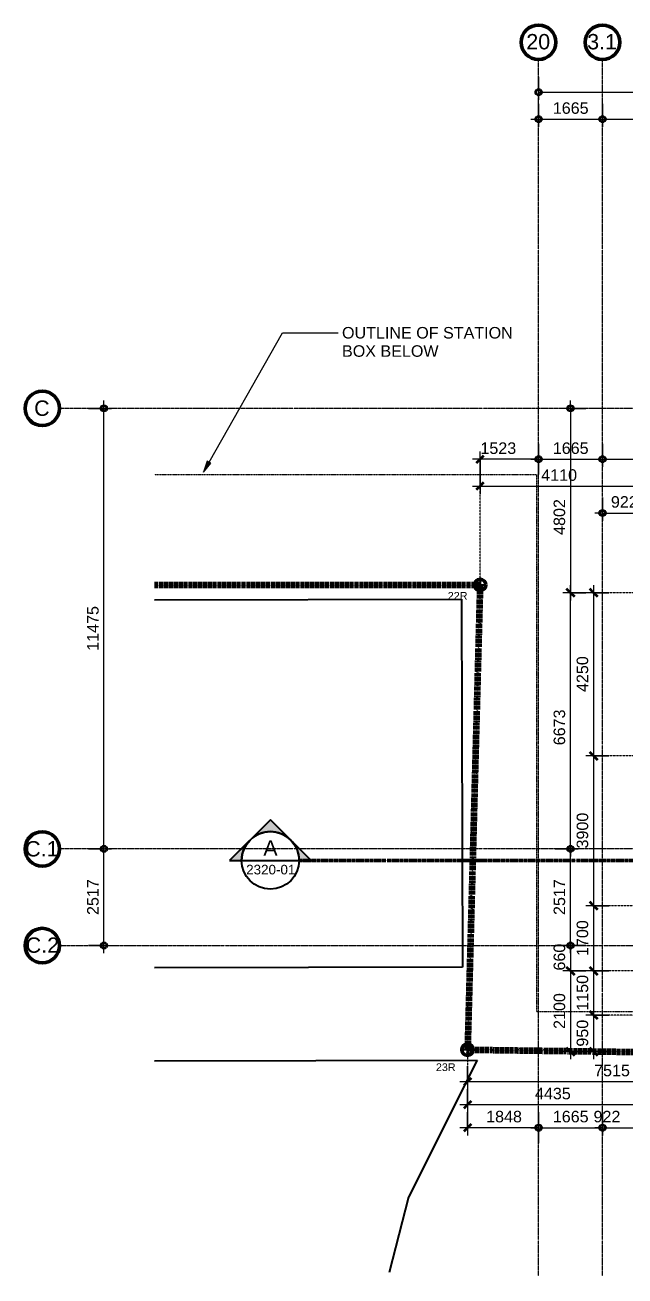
# Model space of a CAD drawing. Header units: millimetres. Extents: x -712454 to -640739, y -26917 to 7174.
# Drawn here: x -712454 to -696832, y -26917 to 5662 of the extents above; entities that cross this region are included whole.
import ezdxf

# ---------------------------------------------------------------- set-up
doc = ezdxf.new("R2010")
doc.units = ezdxf.units.MM
for name, pattern in [('DPA_Grid _ Level 100', [10, 5.5, -1.6, 1.3, -1.6]), ('DPA_Hidden 100', [7.2, 4.7, -2.5]), ('DPA_Hidden 50', [3, 2, -1]), ('DPA_ROW', [32.5, 15, -2.5, 5, -2.5, 5, -2.5])]:
    doc.linetypes.add(name, pattern=pattern)
for name, color, linetype, lineweight in [('A-ANNO-DIMS', 1, 'Continuous', 9), ('A-ANNO-DIMS-100', 1, 'Continuous', 9), ('A-ANNO-NOTE', 3, 'Continuous', 25), ('A-DETL', 1, 'Continuous', 70), ('A-MASS', 2, 'Continuous', 35), ('C-PROP-LINE', 10, 'DPA_ROW', 100), ('G-ANNO-SECL', 3, 'Continuous', 9), ('G-ANNO-TEXT', 3, 'Continuous', 9), ('S-GRID', 251, 'Continuous', 9), ('S-GRID-IDEN', 3, 'Continuous', 50)]:
    doc.layers.add(name, color=color, linetype=linetype, lineweight=lineweight)
doc.styles.add('Arial', font='arial.ttf', dxfattribs={"height": 400})
doc.styles.add('Arial_1', font='arial.ttf', dxfattribs={"height": 250})
doc.styles.add('Arial_2', font='arial.ttf', dxfattribs={"height": 300})
doc.styles.add('Arial_3', font='arial.ttf', dxfattribs={"height": 200})
doc.dimstyles.new('DPA-DIM-3_0_C-C', dxfattribs={"dimscale": 304.8, "dimtxt": 306.07782, "dimasz": 0.492126, "dimexe": 0.656168, "dimexo": 0.0625, "dimgap": 0.164042, "dimtad": 1, "dimdec": 0, "dimzin": 0, "dimdsep": 46, "dimtxsty": 'Arial_2', "dimblk1": 'DOTBLANK', "dimblk2": 'DOTBLANK', "dimsah": 1, "dimcen": 0.09, "dimdle": 0.656168, "dimadec": 8, "dimazin": 0, "dimtfac": 1, "dimtdec": 4, "dimtix": 1, "dimtmove": 0, "dimatfit": 3, "dimfxl": 1.312336, "dimfxlon": 1, "dimtvp": 1, "dimtolj": 1, "dimtzin": 0, "dimarcsym": 2})
doc.dimstyles.new('DPA-DIM-3_0_C-T', dxfattribs={"dimscale": 304.8, "dimtxt": 306.07782, "dimasz": 0.492126, "dimexe": 0.656168, "dimexo": 0.0625, "dimgap": 0.164042, "dimtad": 0, "dimjust": 2, "dimdec": 0, "dimzin": 0, "dimdsep": 46, "dimtxsty": 'Arial_2', "dimblk1": 'DOTBLANK', "dimblk2": 'OBLIQUE', "dimsah": 1, "dimcen": 0.09, "dimdle": 0.656168, "dimadec": 8, "dimazin": 0, "dimtfac": 1, "dimtdec": 4, "dimtix": 1, "dimtmove": 2, "dimatfit": 3, "dimfxl": 1.312336, "dimfxlon": 1, "dimtvp": 1, "dimtolj": 1, "dimtzin": 0, "dimarcsym": 2})
doc.dimstyles.new('DPA-DIM-3_0_T-T', dxfattribs={"dimscale": 304.8, "dimtxt": 306.07782, "dimasz": 0.656168, "dimexe": 0.656168, "dimexo": 0.0625, "dimgap": 0.164042, "dimtad": 1, "dimdec": 0, "dimzin": 0, "dimdsep": 46, "dimtxsty": 'Arial_2', "dimblk1": 'OBLIQUE', "dimblk2": 'OBLIQUE', "dimsah": 1, "dimcen": 0.09, "dimdle": 0.656168, "dimadec": 8, "dimazin": 0, "dimtfac": 1, "dimtdec": 4, "dimtix": 1, "dimtmove": 0, "dimatfit": 3, "dimfxl": 1.312336, "dimfxlon": 1, "dimtvp": 1, "dimtolj": 1, "dimtzin": 0, "dimarcsym": 2})

# ---------------------------------------------------------------- blocks, each defined once
blk = doc.blocks.new('Family - ___-5116072-4213-01 ENLARGED ENTRANCE 3 GROUND LEVEL - REFLECTED CEILING PLAN')
at = {"layer": 'C-PROP-LINE'}
for p, q in [((-700606, -8922), (-709083, -8922)), ((-700606, -8922), (-700931, -21023)), ((-700931, -21023), (-686444, -21219))]:
    blk.add_line(p, q, dxfattribs=at)
blk = doc.blocks.new('Grid - 100 Scale-2291345-4213-01 ENLARGED ENTRANCE 3 GROUND LEVEL - REFLECTED CEILING PLAN')
at = {"layer": 'S-GRID-IDEN'}
blk.add_circle((0, 0), 4.5, dxfattribs=at)
blk = doc.blocks.new('Section - Section Head-531884-4213-01 ENLARGED ENTRANCE 3 GROUND LEVEL - REFLECTED CEILING PLAN')
at = {"layer": 'G-ANNO-SECL'}
h = blk.add_hatch(color=256, dxfattribs=at)
edge = h.paths.add_edge_path()
edge.add_line((-12.8, 5.3), (-7.5, 10.61))
edge.add_line((-7.5, 10.61), (-2.2, 5.3))
edge.add_arc((-7.5, 0), 7.5, 45, 135)
h = blk.add_hatch(color=256, dxfattribs=at)
edge = h.paths.add_edge_path()
edge.add_arc((-7.5, 0), 7.5, 0, 45)
edge.add_line((-2.2, 5.3), (3.11, 0))
edge.add_line((3.11, 0), (0, 0))
edge = h.paths.add_edge_path()
edge.add_line((-15, 0), (-18.11, 0))
edge.add_line((-18.11, 0), (-12.8, 5.3))
edge.add_arc((-7.5, 0), 7.5, 135, 180)
at = {"layer": 'G-ANNO-SECL', "lineweight": 25}
for p, q in [((-7.5, 10.61), (-18.11, 0)), ((-7.5, 10.61), (-12.8, 5.3)), ((3.11, 0), (-7.5, 10.61)), ((-2.2, 5.3), (-7.5, 10.61)), ((-12.8, 5.3), (-18.11, 0)), ((3.11, 0), (-2.2, 5.3)), ((-18.11, 0), (-15, 0)), ((-18.11, 0), (-15, 0)), ((0, 0), (3.11, 0)), ((0, 0), (3.11, 0))]:
    blk.add_line(p, q, dxfattribs=at)
blk.add_circle((-7.5, 0), 7.5, dxfattribs=at)
for start, end in [(45, 135), (135, 180), (0, 45)]:
    blk.add_arc((-7.5, 0), 7.5, start, end, dxfattribs=at)
blk = doc.blocks.new('DPA_GM_ROW_Node - Small-3986038-4213-01 ENLARGED ENTRANCE 3 GROUND LEVEL - REFLECTED CEILING PLAN')
at = {"layer": 'A-ANNO-NOTE'}
for p, q in [((0, 0), (-1, 0)), ((0, 1), (0, 0)), ((0, 0), (1, 0)), ((0, -1), (0, 0))]:
    blk.add_line(p, q, dxfattribs=at)
at = {"layer": 'A-ANNO-NOTE', "lineweight": 50}
blk.add_circle((0, 0), 1.5, dxfattribs=at)
blk = doc.blocks.new('DIMBLOCK2-4213-01 ENLARGED ENTRANCE 3 GROUND LEVEL - REFLECTED CEILING PLAN')
at = {"layer": 'A-ANNO-DIMS-100'}
for p, q in [((-699082, 4310), (-699082, 3710)), ((-699082, 3910), (-699082, 4310)), ((-687682, 4310), (-687682, 3710)), ((-687682, 3910), (-687682, 4310)), ((-699082, 3910), (-687682, 3910))]:
    blk.add_line(p, q, dxfattribs=at)
at = {"layer": 'A-ANNO-DIMS-100', "lineweight": 35}
for centre in [(-699082, 3910), (-687682, 3910)]:
    blk.add_circle(centre, 75, dxfattribs=at)
at = {"layer": 'A-ANNO-DIMS-100', "color": 0, "insert": (-693959, 4349), "char_height": 300, "width": 1384.41, "attachment_point": 1, "line_spacing_factor": 0.941778, "style": 'Arial_2'}
blk.add_mtext('11400', dxfattribs=at)
blk = doc.blocks.new('_DotBlank')
at = {"color": 0, "linetype": 'ByBlock', "lineweight": -2}
blk.add_line((-0.5, 0), (-1, 0), dxfattribs=at)
blk.add_circle((0, 0), 0.5, dxfattribs=at)
blk = doc.blocks.new('DIMBLOCK6-4213-01 ENLARGED ENTRANCE 3 GROUND LEVEL - REFLECTED CEILING PLAN')
at = {"layer": 'A-ANNO-DIMS-100'}
for p, q in [((-710798, -15796), (-710198, -15796)), ((-710398, -15796), (-710798, -15796)), ((-710398, -18513), (-710398, -15796)), ((-710798, -18313), (-710198, -18313)), ((-710398, -18313), (-710798, -18313))]:
    blk.add_line(p, q, dxfattribs=at)
at = {"layer": 'A-ANNO-DIMS-100', "lineweight": 35}
for centre in [(-710398, -15796), (-710398, -18313)]:
    blk.add_circle(centre, 75, dxfattribs=at)
at = {"layer": 'A-ANNO-DIMS-100', "color": 0, "insert": (-710837, -17516), "char_height": 300, "width": 1107.53, "attachment_point": 1, "rotation": 90, "line_spacing_factor": 0.941778, "style": 'Arial_2'}
blk.add_mtext('2517', dxfattribs=at)
blk = doc.blocks.new('DIMBLOCK7-4213-01 ENLARGED ENTRANCE 3 GROUND LEVEL - REFLECTED CEILING PLAN')
at = {"layer": 'A-ANNO-DIMS-100'}
for p, q in [((-710398, -15796), (-710398, -4121)), ((-710798, -4321), (-710198, -4321)), ((-710398, -4321), (-710798, -4321)), ((-710798, -15796), (-710198, -15796)), ((-710398, -15796), (-710798, -15796))]:
    blk.add_line(p, q, dxfattribs=at)
at = {"layer": 'A-ANNO-DIMS-100', "lineweight": 35}
for centre in [(-710398, -4321), (-710398, -15796)]:
    blk.add_circle(centre, 75, dxfattribs=at)
at = {"layer": 'A-ANNO-DIMS-100', "color": 0, "insert": (-710837, -10635), "char_height": 300, "width": 1384.41, "attachment_point": 1, "rotation": 90, "line_spacing_factor": 0.941778, "style": 'Arial_2'}
blk.add_mtext('11475', dxfattribs=at)
blk = doc.blocks.new('DIMBLOCK19-4213-01 ENLARGED ENTRANCE 3 GROUND LEVEL - REFLECTED CEILING PLAN')
at = {"layer": 'A-ANNO-DIMS-100'}
for p, q in [((-700931, -22055), (-700931, -22655)), ((-700931, -22455), (-700931, -22055)), ((-696496, -22055), (-696496, -22655)), ((-696496, -22455), (-696496, -22055)), ((-701131, -22455), (-696496, -22455))]:
    blk.add_line(p, q, dxfattribs=at)
at = {"layer": 'A-ANNO-DIMS-100', "lineweight": 35}
for p, q in [((-700931, -22455), (-701031, -22555)), ((-700931, -22455), (-700831, -22355)), ((-696496, -22455), (-696596, -22555)), ((-696496, -22455), (-696396, -22355))]:
    blk.add_line(p, q, dxfattribs=at)
at = {"layer": 'A-ANNO-DIMS-100', "color": 0, "insert": (-699175, -22016), "char_height": 300, "width": 1107.53, "attachment_point": 1, "line_spacing_factor": 0.941778, "style": 'Arial_2'}
blk.add_mtext('4435', dxfattribs=at)
blk = doc.blocks.new('_Oblique')
at = {"color": 0, "linetype": 'ByBlock', "lineweight": -2}
blk.add_line((-0.5, -0.5), (0.5, 0.5), dxfattribs=at)
blk = doc.blocks.new('DIMBLOCK31-4213-01 ENLARGED ENTRANCE 3 GROUND LEVEL - REFLECTED CEILING PLAN')
at = {"layer": 'A-ANNO-DIMS-100'}
for p, q in [((-699082, 3610), (-699082, 3010)), ((-699082, 3210), (-699082, 3610)), ((-697417, 3610), (-697417, 3010)), ((-697417, 3210), (-697417, 3610)), ((-699282, 3210), (-697417, 3210))]:
    blk.add_line(p, q, dxfattribs=at)
at = {"layer": 'A-ANNO-DIMS-100', "lineweight": 35}
for centre in [(-699082, 3210), (-697417, 3210)]:
    blk.add_circle(centre, 75, dxfattribs=at)
at = {"layer": 'A-ANNO-DIMS-100', "color": 0, "insert": (-698711, 3649), "char_height": 300, "width": 1107.53, "attachment_point": 1, "line_spacing_factor": 0.941778, "style": 'Arial_2'}
blk.add_mtext('1665', dxfattribs=at)
blk = doc.blocks.new('DIMBLOCK32-4213-01 ENLARGED ENTRANCE 3 GROUND LEVEL - REFLECTED CEILING PLAN')
at = {"layer": 'A-ANNO-DIMS-100'}
for p, q in [((-697417, 3610), (-697417, 3010)), ((-697417, 3210), (-697417, 3610)), ((-687682, 3610), (-687682, 3010)), ((-687682, 3210), (-687682, 3610)), ((-697417, 3210), (-687482, 3210))]:
    blk.add_line(p, q, dxfattribs=at)
at = {"layer": 'A-ANNO-DIMS-100', "lineweight": 35}
for centre in [(-697417, 3210), (-687682, 3210)]:
    blk.add_circle(centre, 75, dxfattribs=at)
at = {"layer": 'A-ANNO-DIMS-100', "color": 0, "insert": (-693011, 3649), "char_height": 300, "width": 1107.53, "attachment_point": 1, "line_spacing_factor": 0.941778, "style": 'Arial_2'}
blk.add_mtext('9735', dxfattribs=at)
blk = doc.blocks.new('DIMBLOCK35-4213-01 ENLARGED ENTRANCE 3 GROUND LEVEL - REFLECTED CEILING PLAN')
at = {"layer": 'A-ANNO-DIMS-100'}
for p, q in [((-698250, -18513), (-698250, -15596)), ((-698650, -15796), (-698050, -15796)), ((-698250, -15796), (-698650, -15796)), ((-698650, -18313), (-698050, -18313)), ((-698250, -18313), (-698650, -18313))]:
    blk.add_line(p, q, dxfattribs=at)
at = {"layer": 'A-ANNO-DIMS-100', "lineweight": 35}
for centre in [(-698250, -15796), (-698250, -18313)]:
    blk.add_circle(centre, 75, dxfattribs=at)
at = {"layer": 'A-ANNO-DIMS-100', "color": 0, "insert": (-698690, -17516), "char_height": 300, "width": 1107.53, "attachment_point": 1, "rotation": 90, "line_spacing_factor": 0.941778, "style": 'Arial_2'}
blk.add_mtext('2517', dxfattribs=at)
blk = doc.blocks.new('DIMBLOCK84-4213-01 ENLARGED ENTRANCE 3 GROUND LEVEL - REFLECTED CEILING PLAN')
at = {"layer": 'A-ANNO-DIMS-100', "lineweight": 35}
for p, q in [((-697650, -9123), (-697750, -9023)), ((-697650, -9123), (-697550, -9223)), ((-697650, -13373), (-697750, -13273)), ((-697650, -13373), (-697550, -13473))]:
    blk.add_line(p, q, dxfattribs=at)
at = {"layer": 'A-ANNO-DIMS-100'}
for p, q in [((-697650, -8923), (-697650, -13373)), ((-697250, -9123), (-697850, -9123)), ((-697650, -9123), (-697250, -9123)), ((-697250, -13373), (-697850, -13373)), ((-697650, -13373), (-697250, -13373))]:
    blk.add_line(p, q, dxfattribs=at)
at = {"layer": 'A-ANNO-DIMS-100', "color": 0, "insert": (-698090, -11709), "char_height": 300, "width": 1107.53, "attachment_point": 1, "rotation": 90, "line_spacing_factor": 0.941778, "style": 'Arial_2'}
blk.add_mtext('4250', dxfattribs=at)
blk = doc.blocks.new('DIMBLOCK85-4213-01 ENLARGED ENTRANCE 3 GROUND LEVEL - REFLECTED CEILING PLAN')
at = {"layer": 'A-ANNO-DIMS-100', "lineweight": 35}
for p, q in [((-697650, -13373), (-697750, -13273)), ((-697650, -13373), (-697550, -13473)), ((-697650, -17273), (-697750, -17173)), ((-697650, -17273), (-697550, -17373))]:
    blk.add_line(p, q, dxfattribs=at)
at = {"layer": 'A-ANNO-DIMS-100'}
for p, q in [((-697250, -13373), (-697850, -13373)), ((-697650, -13373), (-697650, -17273)), ((-697650, -13373), (-697250, -13373)), ((-697250, -17273), (-697850, -17273)), ((-697650, -17273), (-697250, -17273))]:
    blk.add_line(p, q, dxfattribs=at)
at = {"layer": 'A-ANNO-DIMS-100', "color": 0, "insert": (-698090, -15784), "char_height": 300, "width": 1107.53, "attachment_point": 1, "rotation": 90, "line_spacing_factor": 0.941778, "style": 'Arial_2'}
blk.add_mtext('3900', dxfattribs=at)
blk = doc.blocks.new('DIMBLOCK86-4213-01 ENLARGED ENTRANCE 3 GROUND LEVEL - REFLECTED CEILING PLAN')
at = {"layer": 'A-ANNO-DIMS-100', "lineweight": 35}
for p, q in [((-697650, -17273), (-697750, -17173)), ((-697650, -17273), (-697550, -17373)), ((-697650, -18973), (-697750, -18873)), ((-697650, -18973), (-697550, -19073))]:
    blk.add_line(p, q, dxfattribs=at)
at = {"layer": 'A-ANNO-DIMS-100'}
for p, q in [((-697250, -17273), (-697850, -17273)), ((-697650, -17273), (-697650, -19173)), ((-697650, -17273), (-697250, -17273)), ((-697250, -18973), (-697850, -18973)), ((-697650, -18973), (-697250, -18973))]:
    blk.add_line(p, q, dxfattribs=at)
at = {"layer": 'A-ANNO-DIMS-100', "color": 0, "insert": (-698090, -18584), "char_height": 300, "width": 1107.53, "attachment_point": 1, "rotation": 90, "line_spacing_factor": 0.941778, "style": 'Arial_2'}
blk.add_mtext('1700', dxfattribs=at)
blk = doc.blocks.new('DIMBLOCK87-4213-01 ENLARGED ENTRANCE 3 GROUND LEVEL - REFLECTED CEILING PLAN')
at = {"layer": 'A-ANNO-DIMS-100'}
for p, q in [((-698650, -15796), (-698050, -15796)), ((-698250, -15796), (-698650, -15796)), ((-698250, -15796), (-698650, -15796)), ((-698250, -15796), (-698250, -15996)), ((-698250, -15796), (-698050, -15796))]:
    blk.add_line(p, q, dxfattribs=at)
at = {"layer": 'A-ANNO-DIMS-100', "lineweight": 35}
blk.add_circle((-698250, -15796), 75, dxfattribs=at)
blk = doc.blocks.new('_None')
blk = doc.blocks.new('DIMBLOCK88-4213-01 ENLARGED ENTRANCE 3 GROUND LEVEL - REFLECTED CEILING PLAN')
at = {"layer": 'A-ANNO-DIMS-100', "lineweight": 35}
for q in [(-698350, -9023), (-698150, -9223)]:
    blk.add_line((-698250, -9123), q, dxfattribs=at)
at = {"layer": 'A-ANNO-DIMS-100'}
for p, q in [((-698250, -15796), (-698250, -8923)), ((-697850, -9123), (-698450, -9123)), ((-698250, -9123), (-697850, -9123)), ((-698650, -15796), (-698050, -15796)), ((-698250, -15796), (-698650, -15796))]:
    blk.add_line(p, q, dxfattribs=at)
at = {"layer": 'A-ANNO-DIMS-100', "color": 0, "insert": (-698690, -13096), "char_height": 300, "width": 1107.53, "attachment_point": 1, "rotation": 90, "line_spacing_factor": 0.941778, "style": 'Arial_2'}
blk.add_mtext('6673', dxfattribs=at)
blk = doc.blocks.new('DIMBLOCK89-4213-01 ENLARGED ENTRANCE 3 GROUND LEVEL - REFLECTED CEILING PLAN')
at = {"layer": 'A-ANNO-DIMS-100'}
for p, q in [((-698250, -18313), (-698250, -18113)), ((-697850, -18313), (-698450, -18313)), ((-698250, -18313), (-698450, -18313)), ((-698250, -18313), (-697850, -18313)), ((-698250, -18313), (-697850, -18313))]:
    blk.add_line(p, q, dxfattribs=at)
at = {"layer": 'A-ANNO-DIMS-100', "lineweight": 35}
blk.add_circle((-698250, -18313), 75, dxfattribs=at)
blk = doc.blocks.new('DIMBLOCK90-4213-01 ENLARGED ENTRANCE 3 GROUND LEVEL - REFLECTED CEILING PLAN')
at = {"layer": 'A-ANNO-DIMS-100'}
for p, q in [((-697850, -18313), (-698450, -18313)), ((-698250, -18313), (-698250, -19173)), ((-698250, -18313), (-697850, -18313)), ((-697850, -18973), (-698450, -18973)), ((-698250, -18973), (-697850, -18973))]:
    blk.add_line(p, q, dxfattribs=at)
at = {"layer": 'A-ANNO-DIMS-100', "lineweight": 35}
for q in [(-698350, -18873), (-698150, -19073)]:
    blk.add_line((-698250, -18973), q, dxfattribs=at)
at = {"layer": 'A-ANNO-DIMS-100', "color": 0, "insert": (-698690, -18963), "char_height": 300, "width": 830.65, "attachment_point": 1, "rotation": 90, "line_spacing_factor": 0.941778, "style": 'Arial_2'}
blk.add_mtext('660', dxfattribs=at)
blk = doc.blocks.new('DIMBLOCK118-4213-01 ENLARGED ENTRANCE 3 GROUND LEVEL - REFLECTED CEILING PLAN')
at = {"layer": 'A-ANNO-DIMS-100'}
for p, q in [((-697417, -22655), (-697417, -23255)), ((-697417, -23055), (-697417, -22655)), ((-697417, -23055), (-697417, -22655)), ((-697417, -23055), (-697617, -23055)), ((-697417, -23055), (-697417, -23255))]:
    blk.add_line(p, q, dxfattribs=at)
at = {"layer": 'A-ANNO-DIMS-100', "lineweight": 35}
blk.add_circle((-697417, -23055), 75, dxfattribs=at)
blk = doc.blocks.new('DIMBLOCK119-4213-01 ENLARGED ENTRANCE 3 GROUND LEVEL - REFLECTED CEILING PLAN')
at = {"layer": 'A-ANNO-DIMS-100'}
for p, q in [((-697417, -22655), (-697417, -23255)), ((-697417, -23055), (-697417, -22655)), ((-696496, -22655), (-696496, -23255)), ((-696496, -23055), (-696496, -22655)), ((-697417, -23055), (-696296, -23055))]:
    blk.add_line(p, q, dxfattribs=at)
at = {"layer": 'A-ANNO-DIMS-100', "lineweight": 35}
for q in [(-696596, -23155), (-696396, -22955)]:
    blk.add_line((-696496, -23055), q, dxfattribs=at)
at = {"layer": 'A-ANNO-DIMS-100', "color": 0, "insert": (-697650, -22616), "char_height": 300, "width": 830.65, "attachment_point": 1, "line_spacing_factor": 0.941778, "style": 'Arial_2'}
blk.add_mtext('922', dxfattribs=at)
blk = doc.blocks.new('DIMBLOCK120-4213-01 ENLARGED ENTRANCE 3 GROUND LEVEL - REFLECTED CEILING PLAN')
at = {"layer": 'A-ANNO-DIMS-100'}
for p, q in [((-699082, -23455), (-699082, -22855)), ((-699082, -23055), (-699082, -22855)), ((-699082, -23055), (-698882, -23055)), ((-699082, -23055), (-699082, -23455)), ((-699082, -23055), (-699082, -23455))]:
    blk.add_line(p, q, dxfattribs=at)
at = {"layer": 'A-ANNO-DIMS-100', "lineweight": 35}
blk.add_circle((-699082, -23055), 75, dxfattribs=at)
blk = doc.blocks.new('DIMBLOCK121-4213-01 ENLARGED ENTRANCE 3 GROUND LEVEL - REFLECTED CEILING PLAN')
at = {"layer": 'A-ANNO-DIMS-100'}
for p, q in [((-700931, -22655), (-700931, -23255)), ((-700931, -23055), (-700931, -22655)), ((-699082, -23055), (-701131, -23055)), ((-699082, -23455), (-699082, -22855)), ((-699082, -23055), (-699082, -23455))]:
    blk.add_line(p, q, dxfattribs=at)
at = {"layer": 'A-ANNO-DIMS-100', "lineweight": 35}
for q in [(-701031, -23155), (-700831, -22955)]:
    blk.add_line((-700931, -23055), q, dxfattribs=at)
at = {"layer": 'A-ANNO-DIMS-100', "color": 0, "insert": (-700447, -22616), "char_height": 300, "width": 1107.53, "attachment_point": 1, "line_spacing_factor": 0.941778, "style": 'Arial_2'}
blk.add_mtext('1848', dxfattribs=at)
blk = doc.blocks.new('DIMBLOCK122-4213-01 ENLARGED ENTRANCE 3 GROUND LEVEL - REFLECTED CEILING PLAN')
at = {"layer": 'A-ANNO-DIMS-100'}
for p, q in [((-699082, -22655), (-699082, -23255)), ((-699082, -23055), (-699082, -22655)), ((-697417, -22655), (-697417, -23255)), ((-697417, -23055), (-697417, -22655)), ((-699282, -23055), (-697217, -23055))]:
    blk.add_line(p, q, dxfattribs=at)
at = {"layer": 'A-ANNO-DIMS-100', "lineweight": 35}
for centre in [(-699082, -23055), (-697417, -23055)]:
    blk.add_circle(centre, 75, dxfattribs=at)
at = {"layer": 'A-ANNO-DIMS-100', "color": 0, "insert": (-698711, -22616), "char_height": 300, "width": 1107.53, "attachment_point": 1, "line_spacing_factor": 0.941778, "style": 'Arial_2'}
blk.add_mtext('1665', dxfattribs=at)
blk = doc.blocks.new('DIMBLOCK125-4213-01 ENLARGED ENTRANCE 3 GROUND LEVEL - REFLECTED CEILING PLAN')
at = {"layer": 'A-ANNO-DIMS-100'}
for p, q in [((-699082, -6047), (-699082, -5447)), ((-699082, -5647), (-699082, -5447)), ((-699082, -5647), (-698882, -5647)), ((-699082, -5647), (-699082, -6047)), ((-699082, -5647), (-699082, -6047))]:
    blk.add_line(p, q, dxfattribs=at)
at = {"layer": 'A-ANNO-DIMS-100', "lineweight": 35}
blk.add_circle((-699082, -5647), 75, dxfattribs=at)
blk = doc.blocks.new('DIMBLOCK126-4213-01 ENLARGED ENTRANCE 3 GROUND LEVEL - REFLECTED CEILING PLAN')
at = {"layer": 'A-ANNO-DIMS-100'}
for p, q in [((-700606, -6047), (-700606, -5447)), ((-699082, -6047), (-699082, -5447)), ((-699082, -5647), (-700806, -5647)), ((-700606, -5647), (-700606, -6047)), ((-699082, -5647), (-699082, -6047))]:
    blk.add_line(p, q, dxfattribs=at)
at = {"layer": 'A-ANNO-DIMS-100', "lineweight": 35}
for q in [(-700706, -5747), (-700506, -5547)]:
    blk.add_line((-700606, -5647), q, dxfattribs=at)
at = {"layer": 'A-ANNO-DIMS-100', "color": 0, "insert": (-700596, -5208), "char_height": 300, "width": 1107.53, "attachment_point": 1, "line_spacing_factor": 0.941778, "style": 'Arial_2'}
blk.add_mtext('1523', dxfattribs=at)
blk = doc.blocks.new('DIMBLOCK127-4213-01 ENLARGED ENTRANCE 3 GROUND LEVEL - REFLECTED CEILING PLAN')
at = {"layer": 'A-ANNO-DIMS-100'}
for p, q in [((-700606, -5947), (-700606, -6547)), ((-700606, -6347), (-700606, -5947)), ((-696496, -6747), (-696496, -6147)), ((-700806, -6347), (-696496, -6347)), ((-696496, -6347), (-696496, -6747))]:
    blk.add_line(p, q, dxfattribs=at)
at = {"layer": 'A-ANNO-DIMS-100', "lineweight": 35}
for p, q in [((-700606, -6347), (-700706, -6447)), ((-700606, -6347), (-700506, -6247)), ((-696496, -6347), (-696596, -6447)), ((-696496, -6347), (-696396, -6247))]:
    blk.add_line(p, q, dxfattribs=at)
at = {"layer": 'A-ANNO-DIMS-100', "color": 0, "insert": (-699012, -5908), "char_height": 300, "width": 1107.53, "attachment_point": 1, "line_spacing_factor": 0.941778, "style": 'Arial_2'}
blk.add_mtext('4110', dxfattribs=at)
blk = doc.blocks.new('DIMBLOCK130-4213-01 ENLARGED ENTRANCE 3 GROUND LEVEL - REFLECTED CEILING PLAN')
at = {"layer": 'A-ANNO-DIMS-100'}
for p, q in [((-699082, -5247), (-699082, -5847)), ((-699082, -5647), (-699082, -5247)), ((-697417, -5247), (-697417, -5847)), ((-697417, -5647), (-697417, -5247)), ((-699282, -5647), (-697417, -5647))]:
    blk.add_line(p, q, dxfattribs=at)
at = {"layer": 'A-ANNO-DIMS-100', "lineweight": 35}
for centre in [(-699082, -5647), (-697417, -5647)]:
    blk.add_circle(centre, 75, dxfattribs=at)
at = {"layer": 'A-ANNO-DIMS-100', "color": 0, "insert": (-698711, -5208), "char_height": 300, "width": 1107.53, "attachment_point": 1, "line_spacing_factor": 0.941778, "style": 'Arial_2'}
blk.add_mtext('1665', dxfattribs=at)
blk = doc.blocks.new('DIMBLOCK131-4213-01 ENLARGED ENTRANCE 3 GROUND LEVEL - REFLECTED CEILING PLAN')
at = {"layer": 'A-ANNO-DIMS-100'}
for p, q in [((-697417, -5247), (-697417, -5847)), ((-697417, -5647), (-697417, -5247)), ((-687682, -5247), (-687682, -5847)), ((-687682, -5647), (-687682, -5247)), ((-697417, -5647), (-687482, -5647))]:
    blk.add_line(p, q, dxfattribs=at)
at = {"layer": 'A-ANNO-DIMS-100', "lineweight": 35}
for centre in [(-697417, -5647), (-687682, -5647)]:
    blk.add_circle(centre, 75, dxfattribs=at)
at = {"layer": 'A-ANNO-DIMS-100', "color": 0, "insert": (-693011, -5208), "char_height": 300, "width": 1107.53, "attachment_point": 1, "line_spacing_factor": 0.941778, "style": 'Arial_2'}
blk.add_mtext('9735', dxfattribs=at)
blk = doc.blocks.new('DIMBLOCK139-4213-01 ENLARGED ENTRANCE 3 GROUND LEVEL - REFLECTED CEILING PLAN')
at = {"layer": 'A-ANNO-DIMS-100'}
for p, q in [((-700931, -21455), (-700931, -22055)), ((-700931, -21855), (-700931, -21455)), ((-693415, -21455), (-693415, -22055)), ((-693415, -21855), (-693415, -21455)), ((-701131, -21855), (-693215, -21855))]:
    blk.add_line(p, q, dxfattribs=at)
at = {"layer": 'A-ANNO-DIMS-100', "lineweight": 35}
for p, q in [((-700931, -21855), (-700831, -21755)), ((-693415, -21855), (-693315, -21755)), ((-700931, -21855), (-701031, -21955)), ((-693415, -21855), (-693515, -21955))]:
    blk.add_line(p, q, dxfattribs=at)
at = {"layer": 'A-ANNO-DIMS-100', "color": 0, "insert": (-697635, -21416), "char_height": 300, "width": 1107.53, "attachment_point": 1, "line_spacing_factor": 0.941778, "style": 'Arial_2'}
blk.add_mtext('7515', dxfattribs=at)
blk = doc.blocks.new('DIMBLOCK140-4213-01 ENLARGED ENTRANCE 3 GROUND LEVEL - REFLECTED CEILING PLAN')
at = {"layer": 'A-ANNO-DIMS-100', "lineweight": 35}
for p, q in [((-697650, -18973), (-697750, -18873)), ((-697650, -18973), (-697550, -19073)), ((-697650, -20123), (-697750, -20023)), ((-697650, -20123), (-697550, -20223))]:
    blk.add_line(p, q, dxfattribs=at)
at = {"layer": 'A-ANNO-DIMS-100'}
for p, q in [((-697650, -18773), (-697650, -20123)), ((-697250, -18973), (-697850, -18973)), ((-697650, -18973), (-697250, -18973)), ((-697250, -20123), (-697850, -20123)), ((-697650, -20123), (-697250, -20123))]:
    blk.add_line(p, q, dxfattribs=at)
at = {"layer": 'A-ANNO-DIMS-100', "color": 0, "insert": (-698090, -20009), "char_height": 300, "width": 1107.53, "attachment_point": 1, "rotation": 90, "line_spacing_factor": 0.941778, "style": 'Arial_2'}
blk.add_mtext('1150', dxfattribs=at)
blk = doc.blocks.new('DIMBLOCK141-4213-01 ENLARGED ENTRANCE 3 GROUND LEVEL - REFLECTED CEILING PLAN')
at = {"layer": 'A-ANNO-DIMS-100'}
for p, q in [((-697250, -20123), (-697850, -20123)), ((-697650, -20123), (-697650, -21273)), ((-697650, -20123), (-697250, -20123)), ((-697250, -21073), (-697850, -21073)), ((-697650, -21073), (-697250, -21073))]:
    blk.add_line(p, q, dxfattribs=at)
at = {"layer": 'A-ANNO-DIMS-100', "lineweight": 35}
for p, q in [((-697650, -20123), (-697750, -20023)), ((-697650, -20123), (-697550, -20223)), ((-697650, -21073), (-697750, -20973)), ((-697650, -21073), (-697550, -21173))]:
    blk.add_line(p, q, dxfattribs=at)
at = {"layer": 'A-ANNO-DIMS-100', "color": 0, "insert": (-698090, -20944), "char_height": 300, "width": 830.65, "attachment_point": 1, "rotation": 90, "line_spacing_factor": 0.941778, "style": 'Arial_2'}
blk.add_mtext('950', dxfattribs=at)
blk = doc.blocks.new('DIMBLOCK142-4213-01 ENLARGED ENTRANCE 3 GROUND LEVEL - REFLECTED CEILING PLAN')
at = {"layer": 'A-ANNO-DIMS-100', "lineweight": 35}
for p, q in [((-698250, -18973), (-698350, -18873)), ((-698250, -18973), (-698150, -19073)), ((-698250, -21073), (-698350, -20973)), ((-698250, -21073), (-698150, -21173))]:
    blk.add_line(p, q, dxfattribs=at)
at = {"layer": 'A-ANNO-DIMS-100'}
for p, q in [((-698250, -18773), (-698250, -21273)), ((-697850, -18973), (-698450, -18973)), ((-698250, -18973), (-697850, -18973)), ((-697850, -21073), (-698450, -21073)), ((-698250, -21073), (-697850, -21073))]:
    blk.add_line(p, q, dxfattribs=at)
at = {"layer": 'A-ANNO-DIMS-100', "color": 0, "insert": (-698690, -20484), "char_height": 300, "width": 1107.53, "attachment_point": 1, "rotation": 90, "line_spacing_factor": 0.941778, "style": 'Arial_2'}
blk.add_mtext('2100', dxfattribs=at)
blk = doc.blocks.new('DIMBLOCK160-4213-01 ENLARGED ENTRANCE 3 GROUND LEVEL - REFLECTED CEILING PLAN')
at = {"layer": 'A-ANNO-DIMS-100'}
for p, q in [((-697417, -6647), (-697417, -7247)), ((-697417, -7047), (-697417, -6647)), ((-697417, -7047), (-697417, -6647)), ((-697417, -7047), (-697617, -7047)), ((-697417, -7047), (-697417, -7247))]:
    blk.add_line(p, q, dxfattribs=at)
at = {"layer": 'A-ANNO-DIMS-100', "lineweight": 35}
blk.add_circle((-697417, -7047), 75, dxfattribs=at)
blk = doc.blocks.new('DIMBLOCK161-4213-01 ENLARGED ENTRANCE 3 GROUND LEVEL - REFLECTED CEILING PLAN')
at = {"layer": 'A-ANNO-DIMS-100'}
for p, q in [((-697417, -6647), (-697417, -7247)), ((-697417, -7047), (-697417, -6647)), ((-696496, -6647), (-696496, -7247)), ((-696496, -7047), (-696496, -6647)), ((-697417, -7047), (-696296, -7047))]:
    blk.add_line(p, q, dxfattribs=at)
at = {"layer": 'A-ANNO-DIMS-100', "lineweight": 35}
for q in [(-696596, -7147), (-696396, -6947)]:
    blk.add_line((-696496, -7047), q, dxfattribs=at)
at = {"layer": 'A-ANNO-DIMS-100', "color": 0, "insert": (-697198, -6608), "char_height": 300, "width": 830.65, "attachment_point": 1, "line_spacing_factor": 0.941778, "style": 'Arial_2'}
blk.add_mtext('922', dxfattribs=at)
blk = doc.blocks.new('DIMBLOCK162-4213-01 ENLARGED ENTRANCE 3 GROUND LEVEL - REFLECTED CEILING PLAN')
at = {"layer": 'A-ANNO-DIMS-100'}
for p, q in [((-698250, -4321), (-698250, -4121)), ((-697850, -4321), (-698450, -4321)), ((-698250, -4321), (-698450, -4321)), ((-698250, -4321), (-697850, -4321)), ((-698250, -4321), (-697850, -4321))]:
    blk.add_line(p, q, dxfattribs=at)
at = {"layer": 'A-ANNO-DIMS-100', "lineweight": 35}
blk.add_circle((-698250, -4321), 75, dxfattribs=at)
blk = doc.blocks.new('DIMBLOCK163-4213-01 ENLARGED ENTRANCE 3 GROUND LEVEL - REFLECTED CEILING PLAN')
at = {"layer": 'A-ANNO-DIMS-100'}
for p, q in [((-697850, -4321), (-698450, -4321)), ((-698250, -4321), (-698250, -9323)), ((-698250, -4321), (-697850, -4321)), ((-697850, -9123), (-698450, -9123)), ((-698250, -9123), (-697850, -9123))]:
    blk.add_line(p, q, dxfattribs=at)
at = {"layer": 'A-ANNO-DIMS-100', "lineweight": 35}
for q in [(-698350, -9023), (-698150, -9223)]:
    blk.add_line((-698250, -9123), q, dxfattribs=at)
at = {"layer": 'A-ANNO-DIMS-100', "color": 0, "insert": (-698690, -7617), "char_height": 300, "width": 1107.53, "attachment_point": 1, "rotation": 90, "line_spacing_factor": 0.941778, "style": 'Arial_2'}
blk.add_mtext('4802', dxfattribs=at)

msp = doc.modelspace()

# ---------------------------------------------------------------- hatches: boundary and pattern name
at = {"layer": 'G-ANNO-TEXT'}
msp.add_hatch(color=7, dxfattribs=at).paths.add_polyline_path([(-707809.4, -5985.5), (-707615.3, -5750.8), (-707707.3, -5698.5)])

# ---------------------------------------------------------------- linework, layer by layer
at = {"layer": 'A-DETL', "color": 8, "linetype": 'DPA_Hidden 50', "lineweight": 9}
for p, q in [((-700605.7, -8921.5), (-700605.7, -5721.5)), ((-694605.7, -9123), (-697417.4, -9123)), ((-694605.7, -13373), (-697417.4, -13373)), ((-693406.9, -17273), (-697417.4, -17273)), ((-693305.4, -18973), (-697417.4, -18973)), ((-693415.4, -20123), (-697417.4, -20123)), ((-700930.8, -21023.2), (-700930.8, -21723.2))]:
    msp.add_line(p, q, dxfattribs=at)
at = {"layer": 'A-DETL', "linetype": 'DPA_Hidden 100', "lineweight": 9}
for p, q in [((-709082.7, -6041), (-699137.4, -6041)), ((-699137.4, -6041), (-699137.4, -20033)), ((-699137.4, -20033), (-652322.4, -20033))]:
    msp.add_line(p, q, dxfattribs=at)
at = {"layer": 'A-MASS', "lineweight": 25}
for p, q in [((-709082.7, -9308.9), (-701089.7, -9287.3)), ((-701089.7, -9287.3), (-701063.8, -18870.9)), ((-701063.8, -18870.9), (-709082.7, -18892.6)), ((-709082.7, -21316.2), (-700681.7, -21293.5)), ((-700681.7, -21293.5), (-702469.7, -24862.4)), ((-702469.7, -24862.4), (-702975, -26823.1))]:
    msp.add_line(p, q, dxfattribs=at)
at = {"layer": 'G-ANNO-SECL', "lineweight": 25}
msp.add_line((-706813.9, -16095.1), (-705313.9, -16095.1), dxfattribs=at)
at = {"layer": 'G-ANNO-SECL', "linetype": 'DPA_Grid _ Level 100', "lineweight": 50}
msp.add_line((-705313.9, -16095.1), (-649684.4, -16095.1), dxfattribs=at)
at = {"layer": 'G-ANNO-TEXT', "color": 50}
for p, q in [((-707809.4, -5985.5), (-705746.8, -2352.5)), ((-705746.8, -2352.5), (-704299.6, -2352.5)), ((-707707.3, -5698.5), (-707809.4, -5985.5)), ((-707809.4, -5985.5), (-707615.3, -5750.8)), ((-707615.3, -5750.8), (-707707.3, -5698.5))]:
    msp.add_line(p, q, dxfattribs=at)
at = {"layer": 'S-GRID', "linetype": 'DPA_Grid _ Level 100'}
for p, q in [((-699082.4, -26917.1), (-699082.4, 4761.8)), ((-697417.4, -26917.1), (-697417.4, 4761.8)), ((-641560, -4321), (-711553.5, -4321)), ((-641560, -15796), (-711553.5, -15796)), ((-711553.5, -18313), (-641560, -18313))]:
    msp.add_line(p, q, dxfattribs=at)

# ---------------------------------------------------------------- block references
at = {"layer": 'A-ANNO-NOTE', "xscale": 100, "yscale": 100, "zscale": 100}
for p in [(-700605.7, -8921.5), (-700930.8, -21023.2)]:
    msp.add_blockref('DPA_GM_ROW_Node - Small-3986038-4213-01 ENLARGED ENTRANCE 3 GROUND LEVEL - REFLECTED CEILING PLAN', p, dxfattribs=at)
at = {"layer": 'C-PROP-LINE'}
msp.add_blockref('Family - ___-5116072-4213-01 ENLARGED ENTRANCE 3 GROUND LEVEL - REFLECTED CEILING PLAN', (0, 0), dxfattribs=at)
at = {"layer": 'G-ANNO-SECL', "lineweight": 25, "xscale": 99.99999999999993, "yscale": 99.99999999999993, "zscale": 99.99999999999993}
msp.add_blockref('Section - Section Head-531884-4213-01 ENLARGED ENTRANCE 3 GROUND LEVEL - REFLECTED CEILING PLAN', (-705313.9, -16095.1), dxfattribs=at)
at = {"layer": 'S-GRID-IDEN', "xscale": 99.99999999999993, "yscale": 99.99999999999993, "zscale": 99.99999999999993}
for p in [(-699082.4, 5211.8), (-697417.4, 5211.8)]:
    msp.add_blockref('Grid - 100 Scale-2291345-4213-01 ENLARGED ENTRANCE 3 GROUND LEVEL - REFLECTED CEILING PLAN', p, dxfattribs=at)
for p, rotation in [((-712003.5, -4321), 89.9999999999998), ((-712003.5, -15796), 89.9999999999998), ((-712003.5, -18313), 269.9999999999994)]:
    msp.add_blockref('Grid - 100 Scale-2291345-4213-01 ENLARGED ENTRANCE 3 GROUND LEVEL - REFLECTED CEILING PLAN', p, dxfattribs=dict(at, rotation=rotation))

# ---------------------------------------------------------------- texts
at = {"layer": 'G-ANNO-SECL', "lineweight": 25, "attachment_point": 1}
for s, insert, char_height, width, style in [('A', (-706248.8, -15573.1), 400, 456.962, 'Arial'), ('2320-01', (-706695.3, -16208.8), 250, 1539.24, 'Arial_1')]:
    msp.add_mtext(s, dxfattribs=dict(at, insert=insert, char_height=char_height, width=width, style=style))
at = {"layer": 'G-ANNO-TEXT', "color": 7, "attachment_point": 1}
for s, insert, char_height, width, style in [('OUTLINE OF STATION ', (-704199.6, -2202.5), 300, 5627.846, 'Arial_2'), ('BOX BELOW', (-704199.6, -2678.7), 300, 3110.548, 'Arial_2'), ('22R', (-701444.7, -9104.3), 200, 633.333, 'Arial_3'), ('23R', (-701754.7, -21379.8), 200, 633.333, 'Arial_3')]:
    msp.add_mtext(s, dxfattribs=dict(at, insert=insert, char_height=char_height, width=width, style=style))
at = {"layer": 'S-GRID-IDEN', "lineweight": 9, "char_height": 400, "attachment_point": 1, "style": 'Arial'}
for s, insert, width in [('20', (-699401.2, 5427.7), 753.586), ('3.1', (-697815.2, 5427.7), 945.991), ('C', (-712216.3, -4117.1), 489.029), ('C.1', (-712451.3, -15592.1), 1058.227), ('C.2', (-712435.8, -18100.5), 1058.227)]:
    msp.add_mtext(s, dxfattribs=dict(at, insert=insert, width=width))

# ---------------------------------------------------------------- dimensions: what is measured, and where the dimension line sits
at = {"layer": 'A-ANNO-DIMS'}
for base, p1, p2, dimstyle, override, picture, middle in [((-687682.4, 3909.7), (-699082.4, 4309.7), (-687682.4, 4309.7), 'DPA-DIM-3_0_C-C', {"dimpost": '<>', "dimfxl": 11400}, 'DIMBLOCK2-4213-01 ENLARGED ENTRANCE 3 GROUND LEVEL - REFLECTED CEILING PLAN', (-693382.4, 4112.9)), ((-697417.4, 3209.7), (-699082.4, 3609.7), (-697417.4, 3609.7), 'DPA-DIM-3_0_C-C', {"dimpost": '<>', "dimfxl": 1665}, 'DIMBLOCK31-4213-01 ENLARGED ENTRANCE 3 GROUND LEVEL - REFLECTED CEILING PLAN', (-698249.9, 3412.9)), ((-687682.4, 3209.7), (-697417.4, 3609.7), (-687682.4, 3609.7), 'DPA-DIM-3_0_C-C', {"dimpost": '<>', "dimfxl": 9735}, 'DIMBLOCK32-4213-01 ENLARGED ENTRANCE 3 GROUND LEVEL - REFLECTED CEILING PLAN', (-692549.9, 3413)), ((-697417.4, -5647.2), (-699082.4, -5247.2), (-697417.4, -5247.2), 'DPA-DIM-3_0_C-C', {"dimpost": '<>', "dimfxl": 1665}, 'DIMBLOCK130-4213-01 ENLARGED ENTRANCE 3 GROUND LEVEL - REFLECTED CEILING PLAN', (-698249.9, -5444)), ((-687682.4, -5647.2), (-697417.4, -5247.2), (-687682.4, -5247.2), 'DPA-DIM-3_0_C-C', {"dimpost": '<>', "dimfxl": 9735}, 'DIMBLOCK131-4213-01 ENLARGED ENTRANCE 3 GROUND LEVEL - REFLECTED CEILING PLAN', (-692549.9, -5443.9)), ((-696495.7, -6347.2), (-700605.7, -5947.2), (-696495.7, -6747.2), 'DPA-DIM-3_0_T-T', {"dimpost": '<>', "dimfxl": 4187.135059}, 'DIMBLOCK127-4213-01 ENLARGED ENTRANCE 3 GROUND LEVEL - REFLECTED CEILING PLAN', (-698550.7, -6144)), ((-693415.4, -21855.3), (-700930.8, -21455.3), (-693415.4, -21455.3), 'DPA-DIM-3_0_T-T', {"dimpost": '<>', "dimfxl": 7515.443623}, 'DIMBLOCK139-4213-01 ENLARGED ENTRANCE 3 GROUND LEVEL - REFLECTED CEILING PLAN', (-697173.1, -21652.1)), ((-696495.7, -22455.3), (-700930.8, -22055.3), (-696495.7, -22055.3), 'DPA-DIM-3_0_T-T', {"dimpost": '<>', "dimfxl": 4435.134549}, 'DIMBLOCK19-4213-01 ENLARGED ENTRANCE 3 GROUND LEVEL - REFLECTED CEILING PLAN', (-698713.3, -22252)), ((-697417.4, -23055.3), (-699082.4, -22655.3), (-697417.4, -22655.3), 'DPA-DIM-3_0_C-C', {"dimpost": '<>', "dimfxl": 1665}, 'DIMBLOCK122-4213-01 ENLARGED ENTRANCE 3 GROUND LEVEL - REFLECTED CEILING PLAN', (-698249.9, -22852.1))]:
    dim = msp.add_linear_dim(base=base, p1=p1, p2=p2, dimstyle=dimstyle, override=override, dxfattribs=at)
    dim.commit()
    dim.dimension.update_dxf_attribs({"geometry": picture, "text_midpoint": middle})
for base, p1, p2, dimstyle, override, picture, middle in [((-710397.9, -4321), (-710797.9, -15796), (-710797.9, -4321), 'DPA-DIM-3_0_C-C', {"dimpost": '<>', "dimfxl": 11474.997005}, 'DIMBLOCK7-4213-01 ENLARGED ENTRANCE 3 GROUND LEVEL - REFLECTED CEILING PLAN', (-710601.1, -10058.5)), ((-697650.1, -13373), (-697250.1, -9123), (-697250.1, -13373), 'DPA-DIM-3_0_T-T', {"dimpost": '<>', "dimfxl": 4250}, 'DIMBLOCK84-4213-01 ENLARGED ENTRANCE 3 GROUND LEVEL - REFLECTED CEILING PLAN', (-697853.3, -11248)), ((-697650.1, -17273), (-697250.1, -13373), (-697250.1, -17273), 'DPA-DIM-3_0_T-T', {"dimpost": '<>', "dimfxl": 3900}, 'DIMBLOCK85-4213-01 ENLARGED ENTRANCE 3 GROUND LEVEL - REFLECTED CEILING PLAN', (-697853.4, -15323)), ((-698250.1, -15796), (-698650.1, -18313), (-698650.1, -15796), 'DPA-DIM-3_0_C-C', {"dimpost": '<>', "dimfxl": 2516.999882}, 'DIMBLOCK35-4213-01 ENLARGED ENTRANCE 3 GROUND LEVEL - REFLECTED CEILING PLAN', (-698453.3, -17054.5)), ((-710397.9, -15796), (-710797.9, -18313), (-710797.9, -15796), 'DPA-DIM-3_0_C-C', {"dimpost": '<>', "dimfxl": 2516.999882}, 'DIMBLOCK6-4213-01 ENLARGED ENTRANCE 3 GROUND LEVEL - REFLECTED CEILING PLAN', (-710601.1, -17054.5)), ((-697650.1, -18973), (-697250.1, -17273), (-697250.1, -18973), 'DPA-DIM-3_0_T-T', {"dimpost": '<>', "dimfxl": 1700}, 'DIMBLOCK86-4213-01 ENLARGED ENTRANCE 3 GROUND LEVEL - REFLECTED CEILING PLAN', (-697853.3, -18123)), ((-698250.1, -21073), (-697850.1, -18973), (-697850.1, -21073), 'DPA-DIM-3_0_T-T', {"dimpost": '<>', "dimfxl": 2099.976272}, 'DIMBLOCK142-4213-01 ENLARGED ENTRANCE 3 GROUND LEVEL - REFLECTED CEILING PLAN', (-698453.3, -20023)), ((-697650.1, -20123), (-697250.1, -18973), (-697250.1, -20123), 'DPA-DIM-3_0_T-T', {"dimpost": '<>', "dimfxl": 1149.976272}, 'DIMBLOCK140-4213-01 ENLARGED ENTRANCE 3 GROUND LEVEL - REFLECTED CEILING PLAN', (-697853.3, -19548)), ((-697650.1, -21073), (-697250.1, -20123), (-697250.1, -21073), 'DPA-DIM-3_0_T-T', {"dimpost": '<>', "dimfxl": 950}, 'DIMBLOCK141-4213-01 ENLARGED ENTRANCE 3 GROUND LEVEL - REFLECTED CEILING PLAN', (-697853.3, -20598))]:
    dim = msp.add_linear_dim(base=base, p1=p1, p2=p2, angle=90, dimstyle=dimstyle, override=override, dxfattribs=at)
    dim.commit()
    dim.dimension.update_dxf_attribs({"geometry": picture, "text_midpoint": middle})
for base, p1, p2, picture, middle in [((-698250.1, -4321), (-698108.7, -4321), (-698108.7, -4321), 'DIMBLOCK162-4213-01 ENLARGED ENTRANCE 3 GROUND LEVEL - REFLECTED CEILING PLAN', (-698250.1, -4321)), ((-698250.1, -15796), (-698391.6, -15796), (-698391.6, -15796), 'DIMBLOCK87-4213-01 ENLARGED ENTRANCE 3 GROUND LEVEL - REFLECTED CEILING PLAN', (-698250.1, -15796)), ((-698250.1, -18313), (-698108.7, -18313), (-698108.7, -18313), 'DIMBLOCK89-4213-01 ENLARGED ENTRANCE 3 GROUND LEVEL - REFLECTED CEILING PLAN', (-698250.1, -18313))]:
    dim = msp.add_linear_dim(base=base, p1=p1, p2=p2, angle=90, text=' ', dimstyle='DPA-DIM-3_0_C-T', override={"dimpost": '<>', "dimblk": 'None', "dimse1": 1, "dimse2": 1, "dimsd1": 1, "dimsd2": 1, "dimfxl": 0}, dxfattribs=at)
    dim.commit()
    dim.dimension.update_dxf_attribs({"geometry": picture, "text_midpoint": middle})
for base, p1, p2, override, picture, middle in [((-698250.1, -9123), (-697850.1, -4321), (-697850.1, -9123), {"dimpost": '<>', "dimfxl": 4801.997067}, 'DIMBLOCK163-4213-01 ENLARGED ENTRANCE 3 GROUND LEVEL - REFLECTED CEILING PLAN', (-698489.6, -7063.1)), ((-698250.1, -9123), (-698650.1, -15796), (-697850.1, -9123), {"dimpost": '<>', "dimfxl": 6720.7833}, 'DIMBLOCK88-4213-01 ENLARGED ENTRANCE 3 GROUND LEVEL - REFLECTED CEILING PLAN', (-698489.6, -12542.2)), ((-698250.1, -18973), (-697850.1, -18313), (-697850.1, -18973), {"dimpost": '<>', "dimfxl": 660.00018}, 'DIMBLOCK90-4213-01 ENLARGED ENTRANCE 3 GROUND LEVEL - REFLECTED CEILING PLAN', (-698489.6, -18547.7))]:
    dim = msp.add_linear_dim(base=base, p1=p1, p2=p2, angle=90, dimstyle='DPA-DIM-3_0_C-T', override=override, dxfattribs=at)
    dim.commit()
    dim.dimension.update_dxf_attribs({"geometry": picture, "text_midpoint": middle, "dimtype": 160, "text_rotation": 90})
for base, p1, p2, override, picture, middle in [((-700605.7, -5647.2), (-699082.4, -6047.2), (-700605.7, -6047.2), {"dimpost": '<>', "dimfxl": 1523.309073}, 'DIMBLOCK126-4213-01 ENLARGED ENTRANCE 3 GROUND LEVEL - REFLECTED CEILING PLAN', (-700041.9, -5407.7)), ((-696495.7, -7047.2), (-697417.4, -6647.2), (-696495.7, -6647.2), {"dimpost": '<>', "dimfxl": 921.690926}, 'DIMBLOCK161-4213-01 ENLARGED ENTRANCE 3 GROUND LEVEL - REFLECTED CEILING PLAN', (-696782.6, -6807.7)), ((-700930.8, -23055.3), (-699082.4, -23455.3), (-700930.8, -22655.3), {"dimpost": '<>', "dimfxl": 2014.136}, 'DIMBLOCK121-4213-01 ENLARGED ENTRANCE 3 GROUND LEVEL - REFLECTED CEILING PLAN', (-699893.4, -22815.8)), ((-696495.7, -23055.3), (-697417.4, -22655.3), (-696495.7, -22655.3), {"dimpost": '<>', "dimfxl": 921.690926}, 'DIMBLOCK119-4213-01 ENLARGED ENTRANCE 3 GROUND LEVEL - REFLECTED CEILING PLAN', (-697234.8, -22815.8))]:
    dim = msp.add_linear_dim(base=base, p1=p1, p2=p2, dimstyle='DPA-DIM-3_0_C-T', override=override, dxfattribs=at)
    dim.commit()
    dim.dimension.update_dxf_attribs({"geometry": picture, "text_midpoint": middle, "dimtype": 160})
for base, p1, p2, picture, middle in [((-699082.4, -5647.2), (-699082.4, -5788.6), (-699082.4, -5788.6), 'DIMBLOCK125-4213-01 ENLARGED ENTRANCE 3 GROUND LEVEL - REFLECTED CEILING PLAN', (-699082.4, -5647.2)), ((-697417.4, -7047.2), (-697417.4, -6905.8), (-697417.4, -6905.8), 'DIMBLOCK160-4213-01 ENLARGED ENTRANCE 3 GROUND LEVEL - REFLECTED CEILING PLAN', (-697417.4, -7047.2)), ((-697417.4, -23055.3), (-697417.4, -22913.8), (-697417.4, -22913.8), 'DIMBLOCK118-4213-01 ENLARGED ENTRANCE 3 GROUND LEVEL - REFLECTED CEILING PLAN', (-697417.4, -23055.3)), ((-699082.4, -23055.3), (-699082.4, -23196.7), (-699082.4, -23196.7), 'DIMBLOCK120-4213-01 ENLARGED ENTRANCE 3 GROUND LEVEL - REFLECTED CEILING PLAN', (-699082.4, -23055.3))]:
    dim = msp.add_linear_dim(base=base, p1=p1, p2=p2, text=' ', dimstyle='DPA-DIM-3_0_C-T', override={"dimpost": '<>', "dimblk": 'None', "dimse1": 1, "dimse2": 1, "dimsd1": 1, "dimsd2": 1, "dimfxl": 0}, dxfattribs=at)
    dim.commit()
    dim.dimension.update_dxf_attribs({"geometry": picture, "text_midpoint": middle})

doc.saveas('drawing.dxf')
